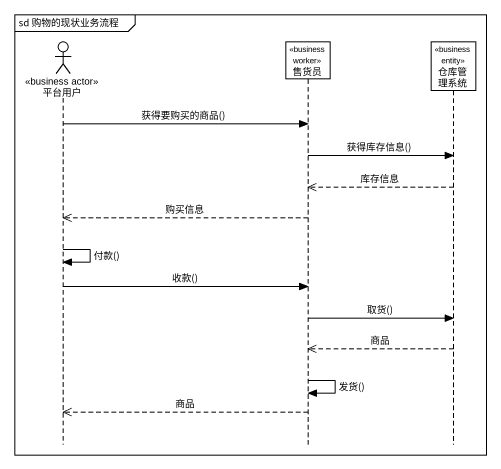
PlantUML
@startuml
mainframe sd 购物的现状业务流程
hide footbox
actor 平台用户 <<business actor>>
participant 售货员 <<business worker>>
participant 仓库管理系统 <<business entity>>

平台用户 -> 售货员 : 获得要购买的商品()
售货员 -> 仓库管理系统 : 获得库存信息()
仓库管理系统 -->> 售货员 : 库存信息
售货员 -->> 平台用户 : 购买信息
平台用户 -> 平台用户 : 付款()
平台用户 -> 售货员 : 收款()
售货员 -> 仓库管理系统 : 取货()
仓库管理系统 -->> 售货员 : 商品
售货员 -> 售货员 : 发货()
售货员 -->> 平台用户 : 商品
@enduml
